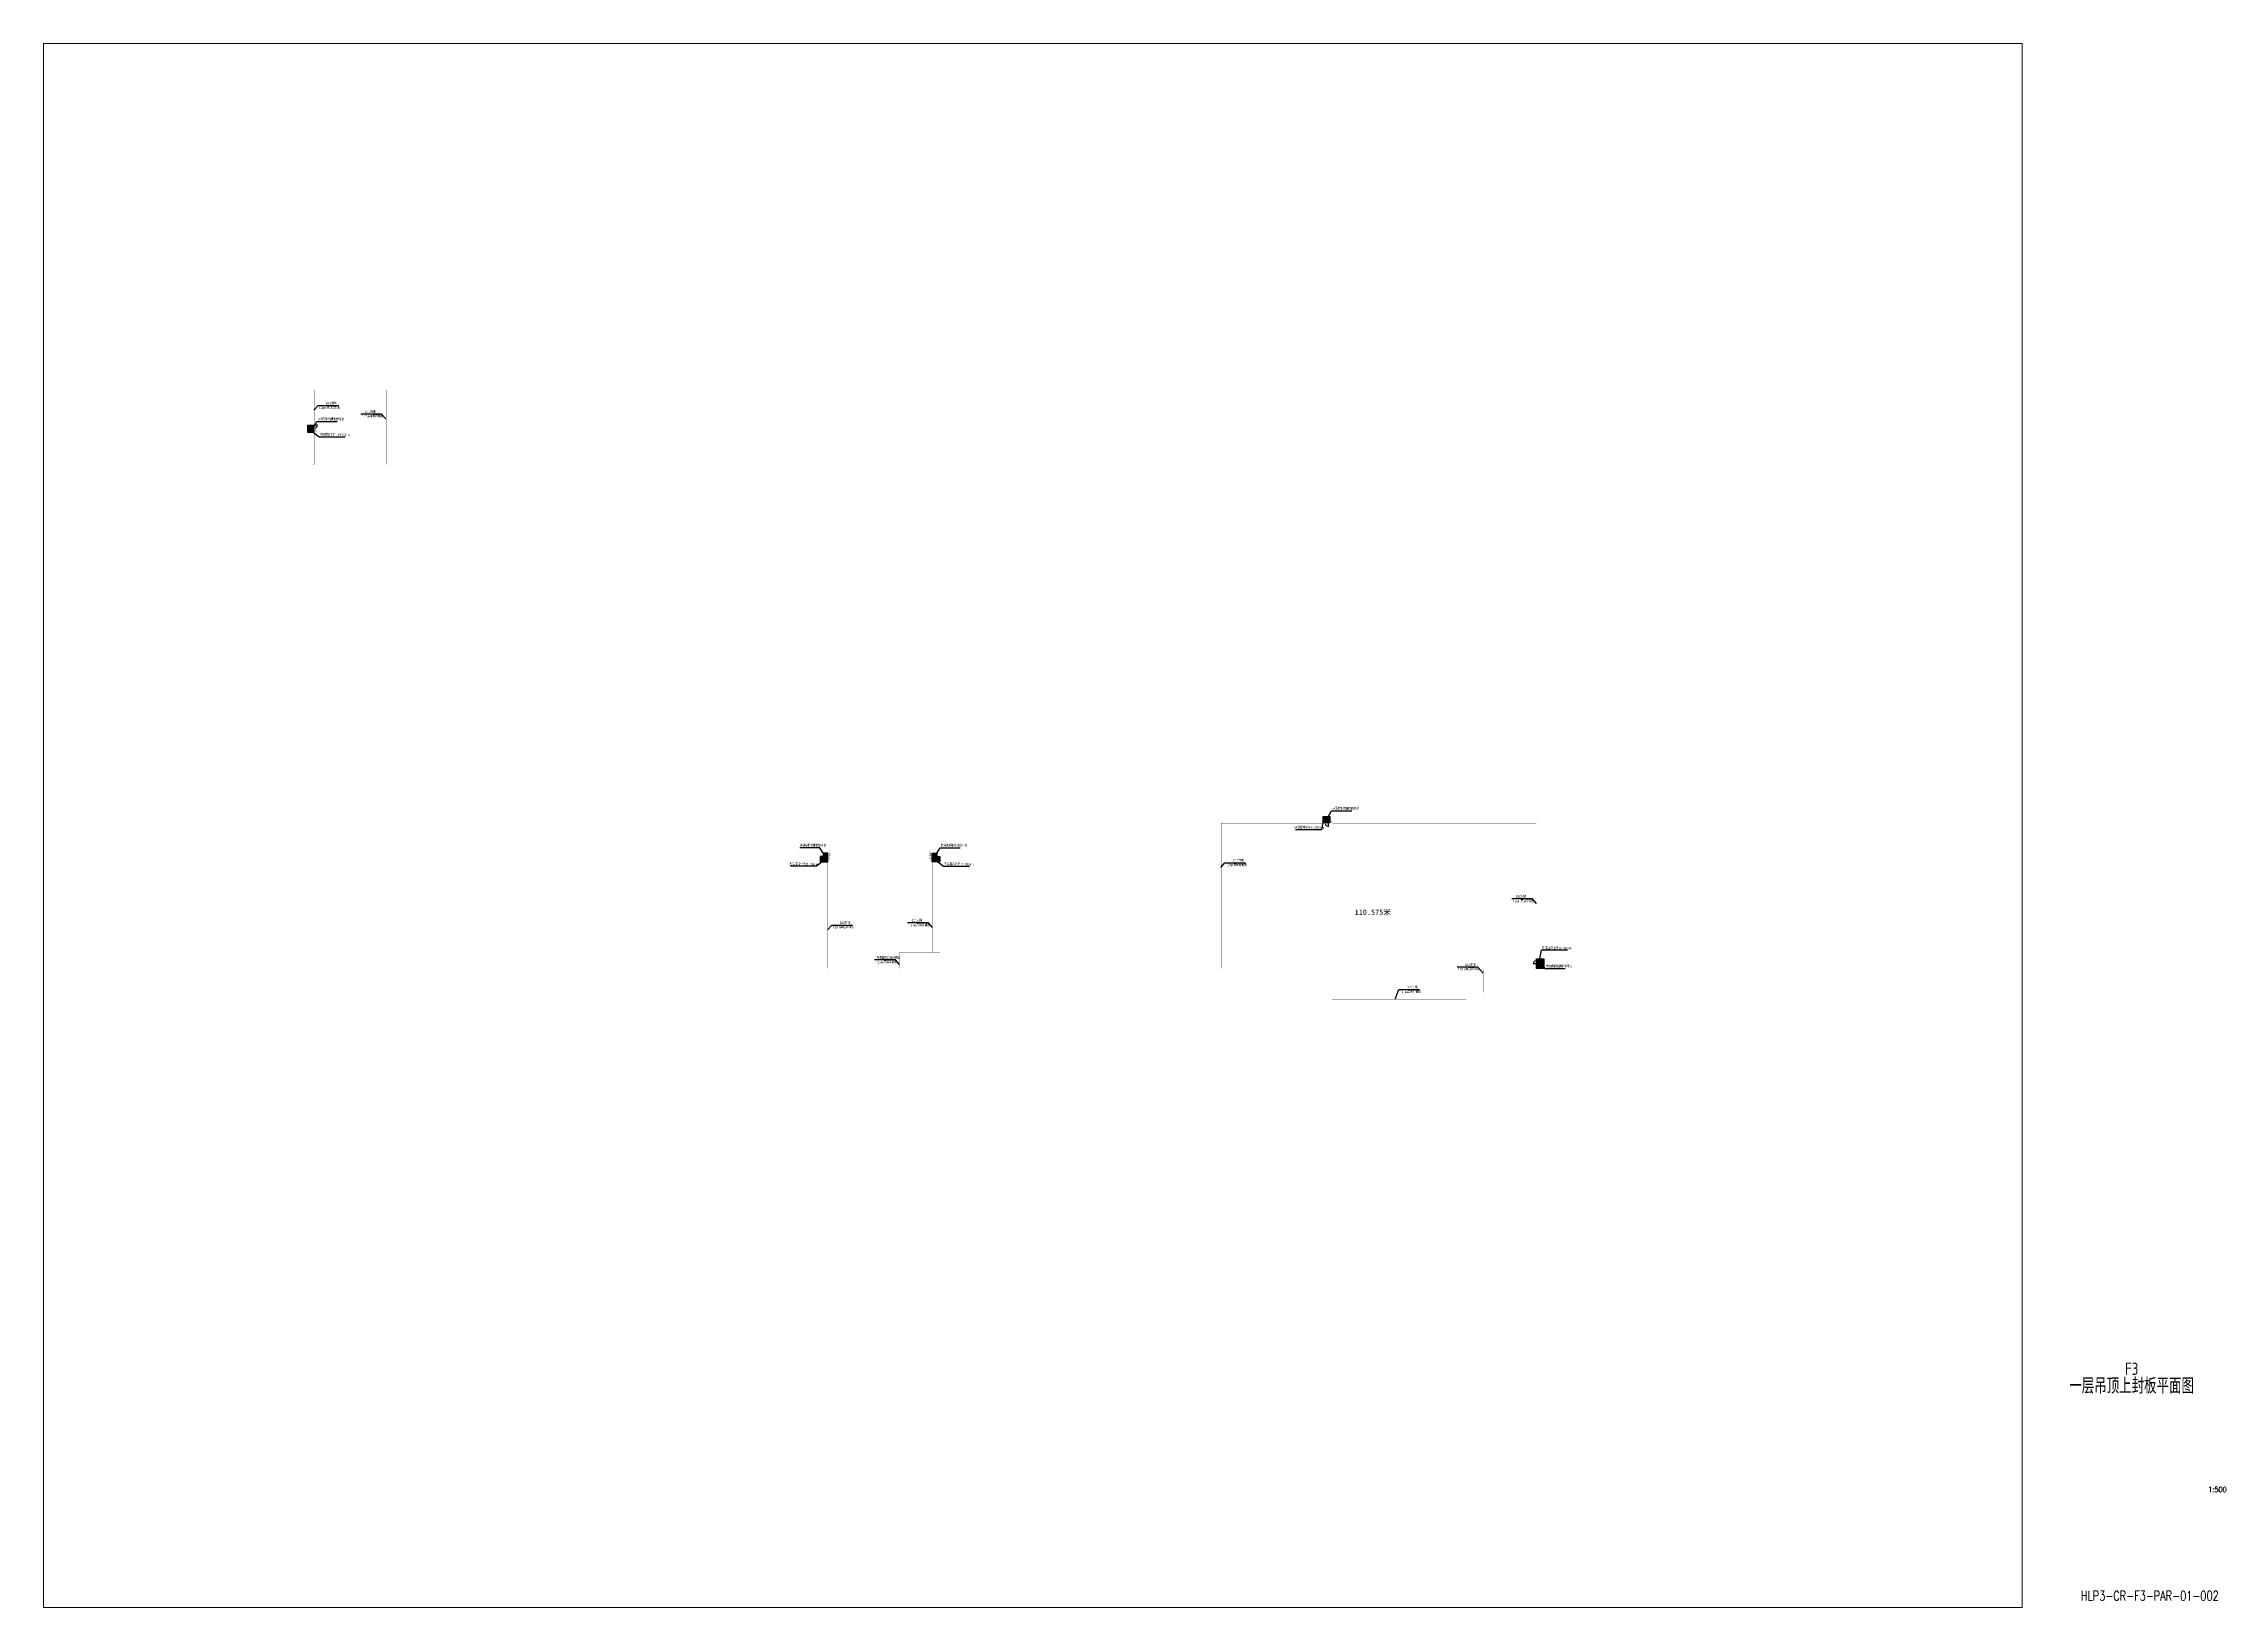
# Paper-space layout 'A1' of a CAD drawing. Header units: millimetres. Extents: x 25 to 825, y 10 to 584.
# The model-space entities are those that its viewports show. They can reach past a viewport. Long polylines and large blocks are cut down to what shows.
import ezdxf
from ezdxf.enums import TextEntityAlignment as Align

# ---------------------------------------------------------------- set-up
doc = ezdxf.new("R2010")
doc.units = ezdxf.units.MM
doc.linetypes.add('ACAD_ISO05W100', pattern=[33, 24, -3, 0, -3, 0, -3])
for name, color, linetype in [('0-TB-ATTRIB', 7, 'Continuous'), ('K-AREA_TEXT', 4, 'Continuous'), ('K-CEIL-GRID-46%', 210, 'Continuous'), ('K-K-PART-GR', 132, 'Continuous'), ('K-K-PART-TP', 200, 'Continuous'), ('K-PART-TEXT', 4, 'Continuous')]:
    doc.layers.add(name, color=color, linetype=linetype)
doc.layers.add('A-WALL-PATT', color=111, linetype='Continuous', lineweight=9)
doc.layers.add('K-PART-DOOR', color=10, linetype='Continuous', lineweight=18)
doc.styles.add('Arial', font='arial.ttf', dxfattribs={"width": 0.8, "height": 5.592013})
doc.styles.add('EDRI-COM', font='tssdeng.shx', dxfattribs={"width": 0.8, "bigfont": 'hztxt.shx'})
doc.styles.add('HZDF2', font='romans2.shx', dxfattribs={"width": 0.8, "bigfont": 'hzdf2.shx'})
doc.dimstyles.new('MW_DIM_TICK_035_150', dxfattribs={"dimscale": 150, "dimtxt": 3.5, "dimasz": 2.5, "dimexe": 1.75, "dimexo": 0.825, "dimgap": 1.2, "dimtad": 1, "dimdec": 0, "dimzin": 12, "dimdsep": 46, "dimtxsty": 'EDRI-COM', "dimblk": 'ARCHTICK', "dimcen": 1, "dimclrd": 256, "dimclre": 256, "dimclrt": 256, "dimadec": 0, "dimazin": 3, "dimtfac": 1, "dimtdec": 0, "dimtix": 1, "dimtmove": 2, "dimatfit": 1, "dimfxl": 1.25, "dimtolj": 1, "dimtzin": 0, "dimlwd": -1, "dimlwe": -1, "dimarcsym": 1})
pattern_1 = [(45, (0, 0), (-1060.66, 1060.66), []), (135, (0, 0), (-1060.66, -1060.66), [])]

# ---------------------------------------------------------------- blocks, each defined once
blk = doc.blocks.new('B-TITL-A1')
at = {"style": 'HZDF2', "width": 0.75}
blk.add_attdef('图纸编号', text='', height=3.5, dxfattribs=at).set_placement((1070.94, 14.28), align=Align.MIDDLE)
at = {"layer": '0-TB-ATTRIB', "color": 7, "style": 'EDRI-COM', "width": 0.8}
for tag, p in [('版次5', (1028.17, 375.7)), ('发行日期5', (1053.27, 375.7)), ('摘要5', (1092.76, 375.7)), ('版次4', (1028.17, 366.34)), ('发行日期4', (1053.27, 366.34)), ('摘要4', (1092.76, 366.34)), ('版次3', (1028.17, 355.94)), ('发行日期3', (1053.27, 355.94)), ('摘要3', (1092.76, 355.94)), ('版次2', (1028.17, 346.29)), ('发行日期2', (1053.27, 346.29)), ('摘要2', (1092.76, 346.29)), ('版次1', (1028.17, 335.98)), ('发行日期1', (1053.27, 335.98)), ('摘要1', (1092.76, 335.98)), ('注册执业人', (1065.8, 290.36))]:
    blk.add_attdef(tag, text='', height=2.38, dxfattribs=at).set_placement(p, align=Align.MIDDLE)
at = {"layer": '0-TB-ATTRIB', "style": 'EDRI-COM', "width": 0.8}
for tag, height, p in [('图名1', 4.5, (1064.28, 97.59)), ('图名2', 5.71, (1064.28, 91.59)), ('图名3', 4.5, (1064.28, 85.59)), ('制图', 2.5, (1055.62, 70.09)), ('设计阶段', 2.5, (1095.31, 69.97)), ('设计', 2.5, (1055.62, 61.77)), ('专业', 2.5, (1095.5, 61.86)), ('校对', 2.5, (1055.62, 54.3)), ('比例', 2.5, (1095.7, 54.19)), ('审核', 2.5, (1055.37, 45.99)), ('包号', 2.5, (1095.61, 45.69)), ('审定', 2.5, (1055.37, 37.77)), ('专业负责人', 2.5, (1055.59, 29.75)), ('项目经理', 2.5, (1069.52, 29.65)), ('张号', 2.5, (1095.86, 30.13)), ('项目负责人', 2.5, (1055.45, 22.1))]:
    blk.add_attdef(tag, text='', height=height, dxfattribs=at).set_placement(p, align=Align.MIDDLE)
at = {"layer": '0-TB-ATTRIB', "style": 'EDRI-COM', "width": 0.8, "flags": 1}
blk.add_attdef('图幅', text='', height=2.5, dxfattribs=at).set_placement((1097.36, 37.85), align=Align.MIDDLE_RIGHT)
blk = doc.blocks.new('_ArchTick')
at = {"color": 0, "linetype": 'ByBlock', "const_width": 0.4}
blk.add_lwpolyline([(-0.5, -0.5), (0.5, 0.5)], dxfattribs=at)
blk = doc.blocks.new('单开门 1000X2000')
blk.add_lwpolyline([(9, -6), (107, -6), (107, 994), (9, 994)], close=True)
blk.add_arc((9, -6), 1000, 0, 90)

msp = doc.modelspace()

# ---------------------------------------------------------------- hatches: boundary and pattern name
at = {"layer": 'A-WALL-PATT', "lineweight": 5}
h = msp.add_hatch(dxfattribs=at)
h.set_pattern_fill('FP_3', color=256, style=0, pattern_type=2)
h.set_pattern_definition(pattern_1)
h.paths.add_polyline_path([(132400, 0), (132400, 150), (132150, 150), (132150, 0), (132382, 0)], flags=0)
h.paths.add_polyline_path([(128700, 0), (129100, 0), (129100, 150), (128700, 150)], flags=0)
h.paths.add_polyline_path([(130100, 0), (130650, 0), (130650, 150), (130100, 150), (130100, 66)], flags=0)
h.paths.add_polyline_path([(125900, 0), (126300, 0), (126300, 150), (125900, 150)], flags=0)
h = msp.add_hatch(dxfattribs=at)
h.set_pattern_fill('FP_3', color=256, style=0, pattern_type=2)
h.set_pattern_definition(pattern_1)
h.paths.add_polyline_path([(147400, 0), (147400, 150), (147150, 150), (147150, 0)], flags=0)
h.paths.add_polyline_path([(144750, 0), (144750, 150), (144500, 150), (144500, 0)], flags=0)
h = msp.add_hatch(dxfattribs=at)
h.set_pattern_fill('FP_1', color=256, style=0, pattern_type=2)
h.set_pattern_definition([(1e-14, (1798.3, -1859), (3048, 6096), [16.76, -6079.24]), (1e-14, (-1768, -2682), (3048, 6096), [16.76, -6079.24]), (1e-14, (213.4, -2743), (3048, 6096), [16.76, -6079.24]), (1e-14, (2377.4, -945), (3048, 6096), [16.76, -6079.24]), (1e-14, (-152.4, -3048), (3048, 6096), [16.76, -6079.24]), (1e-14, (2987, 2895.6), (3048, 6096), [16.76, -6079.24]), (1e-14, (1128, 2408), (3048, 6096), [16.76, -6079.24]), (1e-14, (2103, 1646), (3048, 6096), [16.76, -6079.24]), (1e-14, (-2865, 1524), (3048, 6096), [16.76, -6079.24]), (1e-14, (122, 1249.7), (3048, 6096), [16.76, -6079.24]), (1e-14, (-1036.3, -305), (3048, 6096), [16.76, -6079.24]), (1e-14, (-975.4, -2591), (3048, 6096), [16.76, -6079.24]), (1e-14, (1310.6, -2834.6), (3048, 6096), [16.76, -6079.24]), (1e-14, (2987, -152.4), (3048, 6096), [16.76, -6079.24]), (1e-14, (-2713, -1097), (3048, 6096), [16.76, -6079.24]), (1e-14, (-2194.6, -61), (3048, 6096), [16.76, -6079.24]), (1e-14, (183, -487.7), (3048, 6096), [16.76, -6079.24]), (1e-14, (-670.6, -1371.6), (3048, 6096), [16.76, -6079.24]), (1e-14, (-1158, 640), (3048, 6096), [16.76, -6079.24]), (1e-14, (-396, 2926), (3048, 6096), [16.76, -6079.24]), (1e-14, (-2469, -2377.4), (3048, 6096), [16.76, -6079.24]), (1e-14, (884, 1676.4), (3048, 6096), [16.76, -6079.24]), (1e-14, (-1951, 1768), (3048, 6096), [16.76, -6079.24]), (1e-14, (-2438.4, 2560.3), (3048, 6096), [16.76, -6079.24]), (130.601, (2612.57, 986.97), (-15239.9058, 18288.07815), [267.63, -112137.05]), (18.435, (2177.1, 1103.1), (15239.9947, 6096.0134), [275.39, -38279.1]), (90, (2177, 841.8), (3048, 6096), [261.26, -11930.74]), (161.565, (2438.4, 754.7), (-15239.9947, 6096.0134), [275.39, -38279.1]), (53.13, (2438.4, 754.7), (3048.011, 6095.9946), [290.29, -30189.71]), (135, (2670.6, -2351.3), (-3048, 6096), [246.32, -16995.78]), (45, (2322.3, -2351.3), (3048, 6096), [246.32, -16995.78]), (135, (2496.5, -2525.5), (-3048, 6096), [246.32, -16995.78]), (45, (2496.5, -2525.5), (3048, 6096), [246.32, -16995.78]), (116.565, (-261, 1741.7), (0.01, 12192), [324.55, -6490.98]), (180, (-406.4, 2032), (-3048, 6096), [348.34, -5747.66]), (63.435, (-900, 1741.7), (-0.01, 12192), [324.55, -6490.98]), (116.565, (-755, 1451.4), (0.01, 12192), [324.55, -6490.98]), (1e-14, (-755, 1451.4), (3048, 6096), [348.34, -5747.66]), (63.435, (-406.4, 1451.4), (-0.01, 12192), [324.55, -6490.98]), (107.103, (2032, -319.31), (-9144.14453, 30479.95644), [394.83, -165434.29]), (143.973, (1915.9, 58.06), (-57912.2779, 42671.62146), [394.83, -82519.72]), (180, (1596.6, 290), (-3048, 6096), [377.37, -5718.63]), (36.027, (899.9, 58.06), (57912.27734, 42671.6223), [394.83, -82519.72]), (71.565, (783.8, -290.3), (9144.0276, 30479.992), [367.19, -38187.3]), (107.103, (899.89, -667.66), (-9144.14453, 30479.95644), [394.83, -165434.29]), (143.973, (1219.2, -899.9), (-57912.2779, 42671.62146), [394.83, -82519.72]), (1e-14, (1219, -900), (3048, 6096), [377.37, -5718.63]), (36.027, (1596.57, -899.9), (57912.27734, 42671.6223), [394.83, -82519.72]), (71.565, (1915.9, -667.7), (9144.0276, 30479.992), [367.19, -38187.3]), (150.255, (2090.06, 2525.5), (-9143.987, 6096.019), [234.04, -48913.49]), (90, (1887, 2409.4), (3048, 6096), [232.23, -11959.77]), (29.745, (1886.86, 2409.4), (9143.987, 6096.019), [234.04, -48913.49]), (116.565, (667.7, -1800), (0.01, 12192), [324.55, -6490.98]), (168.69, (522.5, -1509.5), (-27431.9928, 6096.0323), [296.04, -61871.2]), (41.186, (4e-13, -1654.63), (76199.9114, 67056.099), [308.58, -129294.15]), (90, (4e-13, -1945), (3048, 6096), [290.29, -11901.71]), (138.814, (232.23, -2148.1), (-76199.91205, 67056.09824), [308.58, -129294.15]), (16.699, (232.23, -2148.1), (100584.12946, 30479.57063), [303.07, -126985.14]), (60.945, (522.5, -2061.03), (3048.04186, 6095.9786), [298.87, -125225.45]), (109.983, (-1886.86, 754.74), (-15239.92078, 42672.02803), [339.77, -142363.93]), (155.556, (-2002.97, 1074.06), (-39623.9861, 18288.0312), [350.75, -146965.74]), (24.444, (-2641.6, 1074.06), (39623.9861, 18288.0312), [350.75, -146965.74]), (70.017, (-2757.71, 754.74), (15239.92078, 42672.02803), [339.77, -142363.93]), (109.983, (-2641.6, 435.43), (-15239.92078, 42672.02803), [339.77, -142363.93]), (160.017, (-2322.3, 319.3), (-15240.011, 6095.9711), [339.77, -71012.07]), (19.983, (-2322.3, 319.3), (15240.011, 6095.9711), [339.77, -71012.07]), (70.017, (-2002.97, 435.43), (15239.92078, 42672.02803), [339.77, -142363.93]), (122.005, (377.4, 203.2), (-3047.9596, 6096.0196), [273.86, -57235.69]), (18.435, (-29, 348.3), (15239.9947, 6096.0134), [275.39, -38279.1]), (90, (-29, 87), (3048, 6096), [261.26, -11930.74]), (161.565, (232.2, 5e-14), (-15239.9947, 6096.0134), [275.39, -38279.1]), (54.462, (232.23, 5e-14), (21336.17107, 30479.8799), [249.71, -104629.83]), (116.565, (-1393.4, -1277), (0.01, 12192), [324.55, -6490.98]), (180, (-1538.5, -987), (-3048, 6096), [319.31, -5776.69]), (59.036, (-2032, -1277.26), (3048.0257, 6095.9873), [338.53, -70752.43]), (120.964, (-1857.83, -1567.54), (-3048.0265, 6095.9867), [338.53, -70752.43]), (1e-14, (-1858, -1567.5), (3048, 6096), [319.31, -5776.69]), (63.435, (-1538.5, -1567.5), (-0.01, 12192), [324.55, -6490.98])])
h.paths.add_polyline_path([(254935, 1300), (255000, 1300), (255000, 3800), (254800, 3800), (254800, 1300)], flags=0)
h = msp.add_hatch(dxfattribs=at)
h.set_pattern_fill('FP_14', color=256, style=0, pattern_type=2)
h.set_pattern_definition([(0, (1798.3, -1859), (3048, 6096), [16.76, -6079.24]), (0, (-1768, -2682), (3048, 6096), [16.76, -6079.24]), (0, (213.4, -2743), (3048, 6096), [16.76, -6079.24]), (0, (2377.4, -945), (3048, 6096), [16.76, -6079.24]), (0, (-152.4, -3048), (3048, 6096), [16.76, -6079.24]), (0, (2987, 2895.6), (3048, 6096), [16.76, -6079.24]), (0, (1128, 2408), (3048, 6096), [16.76, -6079.24]), (0, (2103, 1646), (3048, 6096), [16.76, -6079.24]), (0, (-2865, 1524), (3048, 6096), [16.76, -6079.24]), (0, (122, 1249.7), (3048, 6096), [16.76, -6079.24]), (0, (-1036.3, -305), (3048, 6096), [16.76, -6079.24]), (0, (-975.4, -2591), (3048, 6096), [16.76, -6079.24]), (0, (1310.6, -2834.6), (3048, 6096), [16.76, -6079.24]), (0, (2987, -152.4), (3048, 6096), [16.76, -6079.24]), (0, (-2713, -1097), (3048, 6096), [16.76, -6079.24]), (0, (-2194.6, -61), (3048, 6096), [16.76, -6079.24]), (0, (183, -487.7), (3048, 6096), [16.76, -6079.24]), (0, (-670.6, -1371.6), (3048, 6096), [16.76, -6079.24]), (0, (-1158, 640), (3048, 6096), [16.76, -6079.24]), (0, (-396, 2926), (3048, 6096), [16.76, -6079.24]), (0, (-2469, -2377.4), (3048, 6096), [16.76, -6079.24]), (0, (884, 1676.4), (3048, 6096), [16.76, -6079.24]), (0, (-1951, 1768), (3048, 6096), [16.76, -6079.24]), (0, (-2438.4, 2560.3), (3048, 6096), [16.76, -6079.24]), (130.601, (2612.57, 986.97), (-15239.9058, 18288.07815), [267.63, -112137.05]), (18.435, (2177.1, 1103.1), (15239.9947, 6096.0134), [275.39, -38279.1]), (90, (2177, 841.8), (3048, 6096), [261.26, -11930.74]), (161.565, (2438.4, 754.7), (-15239.9947, 6096.0134), [275.39, -38279.1]), (53.13, (2438.4, 754.7), (3048.011, 6095.9946), [290.29, -30189.71]), (135, (2670.6, -2351.3), (-3048, 6096), [246.32, -16995.78]), (45, (2322.3, -2351.3), (3048, 6096), [246.32, -16995.78]), (135, (2496.5, -2525.5), (-3048, 6096), [246.32, -16995.78]), (45, (2496.5, -2525.5), (3048, 6096), [246.32, -16995.78]), (116.565, (-261, 1741.7), (0.01, 12192), [324.55, -6490.98]), (180, (-406.4, 2032), (-3048, 6096), [348.34, -5747.66]), (63.435, (-900, 1741.7), (-0.01, 12192), [324.55, -6490.98]), (116.565, (-755, 1451.4), (0.01, 12192), [324.55, -6490.98]), (0, (-755, 1451.4), (3048, 6096), [348.34, -5747.66]), (63.435, (-406.4, 1451.4), (-0.01, 12192), [324.55, -6490.98]), (107.103, (2032, -319.31), (-9144.14453, 30479.95644), [394.83, -165434.29]), (143.973, (1915.9, 58.06), (-57912.2779, 42671.62146), [394.83, -82519.72]), (180, (1596.6, 290), (-3048, 6096), [377.37, -5718.63]), (36.027, (899.9, 58.06), (57912.27734, 42671.6223), [394.83, -82519.72]), (71.565, (783.8, -290.3), (9144.0276, 30479.992), [367.19, -38187.3]), (107.103, (899.89, -667.66), (-9144.14453, 30479.95644), [394.83, -165434.29]), (143.973, (1219.2, -899.9), (-57912.2779, 42671.62146), [394.83, -82519.72]), (0, (1219, -900), (3048, 6096), [377.37, -5718.63]), (36.027, (1596.57, -899.9), (57912.27734, 42671.6223), [394.83, -82519.72]), (71.565, (1915.9, -667.7), (9144.0276, 30479.992), [367.19, -38187.3]), (150.255, (2090.06, 2525.5), (-9143.987, 6096.019), [234.04, -48913.49]), (90, (1887, 2409.4), (3048, 6096), [232.23, -11959.77]), (29.745, (1886.86, 2409.4), (9143.987, 6096.019), [234.04, -48913.49]), (116.565, (667.7, -1800), (0.01, 12192), [324.55, -6490.98]), (168.69, (522.5, -1509.5), (-27431.9928, 6096.0323), [296.04, -61871.2]), (41.186, (-9e-14, -1654.63), (76199.9114, 67056.099), [308.58, -129294.15]), (90, (-1e-13, -1945), (3048, 6096), [290.29, -11901.71]), (138.814, (232.23, -2148.1), (-76199.91205, 67056.09824), [308.58, -129294.15]), (16.699, (232.23, -2148.1), (100584.12946, 30479.57063), [303.07, -126985.14]), (60.945, (522.5, -2061.03), (3048.04186, 6095.9786), [298.87, -125225.45]), (109.983, (-1886.86, 754.74), (-15239.92078, 42672.02803), [339.77, -142363.93]), (155.556, (-2002.97, 1074.06), (-39623.9861, 18288.0312), [350.75, -146965.74]), (24.444, (-2641.6, 1074.06), (39623.9861, 18288.0312), [350.75, -146965.74]), (70.017, (-2757.71, 754.74), (15239.92078, 42672.02803), [339.77, -142363.93]), (109.983, (-2641.6, 435.43), (-15239.92078, 42672.02803), [339.77, -142363.93]), (160.017, (-2322.3, 319.3), (-15240.011, 6095.9711), [339.77, -71012.07]), (19.983, (-2322.3, 319.3), (15240.011, 6095.9711), [339.77, -71012.07]), (70.017, (-2002.97, 435.43), (15239.92078, 42672.02803), [339.77, -142363.93]), (122.005, (377.4, 203.2), (-3047.9596, 6096.0196), [273.86, -57235.69]), (18.435, (-29, 348.3), (15239.9947, 6096.0134), [275.39, -38279.1]), (90, (-29, 87), (3048, 6096), [261.26, -11930.74]), (161.565, (232.2, -1e-14), (-15239.9947, 6096.0134), [275.39, -38279.1]), (54.462, (232.23, -1e-14), (21336.17107, 30479.8799), [249.71, -104629.83]), (116.565, (-1393.4, -1277), (0.01, 12192), [324.55, -6490.98]), (180, (-1538.5, -987), (-3048, 6096), [319.31, -5776.69]), (59.036, (-2032, -1277.26), (3048.0257, 6095.9873), [338.53, -70752.43]), (120.964, (-1857.83, -1567.54), (-3048.0265, 6095.9867), [338.53, -70752.43]), (0, (-1858, -1567.5), (3048, 6096), [319.31, -5776.69]), (63.435, (-1538.5, -1567.5), (-0.01, 12192), [324.55, -6490.98])])
h.paths.add_polyline_path([(264400, 1300), (264600, 1300), (264600, 3800), (264400, 3800), (264400, 1524)], flags=0)
at = {"layer": 'K-K-PART-GR'}
h = msp.add_hatch(dxfattribs=at)
h.set_pattern_fill('GRATE', color=256, scale=200)
h.paths.add_polyline_path([(14875, 149400), (13850, 149400), (13850, 150750), (14875, 150750)])
h = msp.add_hatch(dxfattribs=at)
h.set_pattern_fill('GRATE', color=256, scale=200)
h.set_pattern_definition([(0, (-39300, 26100), (0, 158.75), []), (90, (-39300, 26100), (-635, 4e-14), [])])
h.paths.add_polyline_path([(200100, 78900), (201300, 78900), (201300, 77750), (200100, 77750)])
h = msp.add_hatch(dxfattribs=at)
h.set_pattern_fill('GRATE', color=256, scale=200)
h.paths.add_polyline_path([(107800, 71600), (107800, 70600), (109225, 70600), (109225, 72200), (108400, 72200), (108400, 71600)])
h = msp.add_hatch(dxfattribs=at)
h.set_pattern_fill('GRATE', color=256, scale=200)
h.paths.add_polyline_path([(129800, 71600), (129800, 70600), (128375, 70600), (128375, 72200), (129200, 72200), (129200, 71600)])
h = msp.add_hatch(dxfattribs=at)
h.set_pattern_fill('GRATE', color=256, scale=200)
h.paths.add_polyline_path([(239225, 52800), (240600, 52800), (240600, 51025), (239225, 51025)])

# ---------------------------------------------------------------- linework, layer by layer
at = {"layer": 'K-K-PART-GR', "linetype": 'ACAD_ISO05W100', "ltscale": 10, "const_width": 50}
for points in [[(14950, 149400), (13850, 149400)], [(200100, 77750), (200100, 78900)], [(107800, 70600), (109225, 70600)], [(129800, 70600), (128375, 70600)], [(239225, 52800), (240600, 52800)]]:
    msp.add_lwpolyline(points, dxfattribs=at)
at = {"layer": 'K-K-PART-GR'}
for points in [[(14875, 149400), (13850, 149400), (13850, 150750), (14875, 150750)], [(200100, 78900), (201300, 78900), (201300, 77750), (200100, 77750)], [(239225, 52800), (240600, 52800), (240600, 51025), (239225, 51025)]]:
    msp.add_lwpolyline(points, close=True, dxfattribs=at)
for points in [[(107800, 71600), (107800, 70600), (109225, 70600), (109225, 72200), (108400, 72200), (108400, 71600), (107800, 71600)], [(129800, 71600), (129800, 70600), (128375, 70600), (128375, 72200), (129200, 72200), (129200, 71600), (129800, 71600)]]:
    msp.add_lwpolyline(points, dxfattribs=at)
at = {"layer": 'K-K-PART-TP', "const_width": 50}
for points in [[(14900, 157100), (15000, 157100), (15000, 143600), (14800, 143600)], [(28300, 157100), (28200, 157100), (28200, 143550)], [(201300, 77700), (181375, 77700), (181375, 51025)], [(201900, 77700), (239200, 77700), (239200, 51025)], [(109225, 51025), (109225, 72200)], [(129800, 53975), (128375, 53975), (128375, 72200)], [(128375, 53975), (122375, 53975), (122375, 51025)], [(229475, 46650), (229475, 50825)], [(201700, 45400), (226275, 45400)]]:
    msp.add_lwpolyline(points, dxfattribs=at)

# ---------------------------------------------------------------- block references
at = {"layer": 'K-PART-DOOR', "yscale": 0.6, "zscale": 0.6}
for p, xscale, rotation in [((14979, 150780), 0.6, 269.9999999999999), ((201075, 77700), 0.6, 180), ((109211, 71775), -0.6, 90), ((128389, 71775), 0.6, 270), ((239247, 51885), 0.6, 89.99999999999997)]:
    msp.add_blockref('单开门 1000X2000', p, dxfattribs=dict(at, xscale=xscale, rotation=rotation))

# ---------------------------------------------------------------- texts
at = {"layer": 'K-AREA_TEXT', "style": 'Arial', "width": 0.8}
for rotation, p in [(270, (15228, 150933)), (90, (109550, 71017)), (90, (128017, 71017)), (270, (239478, 52673))]:
    msp.add_text('QM0618', height=280, rotation=rotation, dxfattribs=at).set_placement(p, align=Align.MIDDLE_LEFT)
msp.add_text('QM0618', height=280, dxfattribs=at).set_placement((200286, 77931), align=Align.MIDDLE_LEFT)
at = {"layer": 'K-K-PART-GR'}
msp.add_text('110.575米', height=1000, dxfattribs=at).set_placement((205884, 60859))
at = {"layer": 'K-PART-TEXT', "style": 'EDRI-COM', "width": 0.8}
for s, p in [('热浸镀钢格栅检修平台', (15646, 151597)), ('1.2mm厚镀锌钢板', (15896, 153704)), ('DCC封堵', (17189, 154518)), ('1.2mm厚镀锌钢板', (23816, 152150)), ('DCC封堵', (24322, 152964)), ('热浸镀锌栏杆,H=1100mm', (16061, 148763)), ('热浸镀钢格栅检修平台', (201791, 80143)), ('热浸镀锌栏杆,H=1100mm', (194819, 76664)), ('热浸镀钢格栅检修平台', (104069, 73368)), ('热浸镀钢格栅检修平台', (129962, 73368)), ('热浸镀锌栏杆,H=1100mm', (102189, 69963)), ('热浸镀锌栏杆,H=1100mm', (130586, 69963)), ('1.2mm厚镀锌钢板', (182273, 69798)), ('DCC封堵', (183566, 70612)), ('DCC封堵', (235442, 63982)), ('DCC封堵', (124617, 59579)), ('1.2mm厚镀锌钢板', (234936, 63168)), ('1.2mm厚镀锌钢板', (110148, 58363)), ('DCC封堵', (111441, 59177)), ('1.2mm厚镀锌钢板', (124111, 58765)), ('1.2mm厚镀锌钢板', (118060, 51978)), ('洁净室静压箱分隔板', (118114, 52773)), ('热浸镀锌栏杆,H=1100mm', (240272, 54532)), ('1.2mm厚镀锌钢板', (224867, 50660)), ('DCC封堵', (226160, 51474)), ('热浸镀钢格栅检修平台', (240916, 51191)), ('1.2mm厚镀锌钢板', (214183, 46539)), ('DCC封堵', (215477, 47353))]:
    msp.add_text(s, height=450, dxfattribs=at).set_placement(p)

# ---------------------------------------------------------------- leaders
at = {"layer": 'K-PART-TEXT'}
for points in [[(14941, 153469), (15698, 154341), (19501, 154341)], [(28129, 151915), (27372, 152787), (23569, 152787)], [(14724, 150089), (15504, 151420), (19202, 151420)], [(14859, 149400), (15919, 148586), (20674, 148586)], [(200100, 78141), (199786, 76486), (195031, 76486)], [(200869, 78635), (201649, 79966), (205347, 79966)], [(108560, 71859), (107780, 73191), (104082, 73191)], [(129040, 71859), (129820, 73191), (133518, 73191)], [(108216, 70600), (107156, 69786), (102401, 69786)], [(129384, 70600), (130444, 69786), (135199, 69786)], [(181318, 69563), (182075, 70434), (185878, 70434)], [(239250, 62933), (238492, 63805), (234689, 63805)], [(109193, 58128), (109950, 59000), (113753, 59000)], [(128425, 58530), (127667, 59402), (123864, 59402)], [(122374, 51743), (121616, 52615), (117813, 52615)], [(239858, 52800), (240172, 54455), (244927, 54455)], [(240200, 52025), (240774, 51014), (244472, 51014)], [(229475, 50188), (228472, 51297), (224669, 51297)], [(213305, 45375), (213985, 47176), (217788, 47176)]]:
    msp.add_leader(points, dimstyle='MW_DIM_TICK_035_150', override={"dimgap": 1, "dimtad": 1}, dxfattribs=at)

psp = doc.layouts.new('A1')

# ---------------------------------------------------------------- block references
ref = psp.add_blockref('B-TITL-A1', (-273.17, 0))
ref.add_attrib('图纸编号', 'HLP3-CR-F3-PAR-01-002', dxfattribs={"height": 3.5, "style": 'HZDF2', "width": 0.75}).set_placement((797.77, 14.28), align=Align.MIDDLE)
ref.add_attrib('图名2', '一层吊顶上封板平面图', dxfattribs={"layer": '0-TB-ATTRIB', "height": 5.715, "style": 'EDRI-COM', "width": 0.8}).set_placement((791.11, 91.59), align=Align.MIDDLE)
ref.add_attrib('图名1', 'F3', dxfattribs={"layer": '0-TB-ATTRIB', "height": 4.5, "style": 'EDRI-COM', "width": 0.8}).set_placement((791.11, 97.59), align=Align.MIDDLE)

# ---------------------------------------------------------------- texts
at = {"layer": 'K-CEIL-GRID-46%', "color": 18, "true_color": 0x000000, "transparency": 33554687, "style": 'HZDF2', "width": 0.8}
psp.add_text('1:500', height=2, dxfattribs=at).set_placement((819.18, 52.27))

# ---------------------------------------------------------------- viewports
at = {"layer": 'Defpoints'}
psp.add_viewport(center=(388, 297), size=(726, 574), view_center_point=(146857.5, 77266.5), view_height=287000, dxfattribs=at)

doc.saveas('drawing.dxf')
